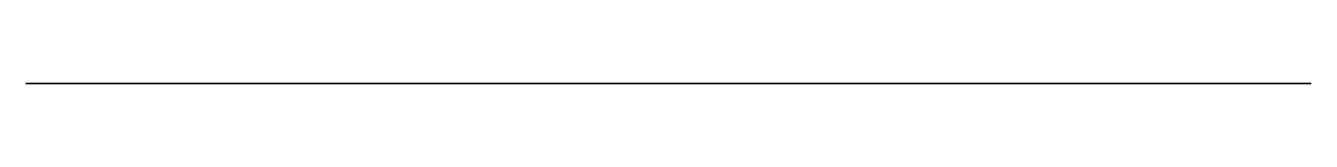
# Model space of a CAD drawing. Header units: millimetres. Extents: x 523.9 to 598.9, y 181.9 to 181.9.
import ezdxf

# ---------------------------------------------------------------- set-up
doc = ezdxf.new("R2010")
doc.units = ezdxf.units.MM

msp = doc.modelspace()

# ---------------------------------------------------------------- linework, layer by layer
at = {"extrusion": (0, -1, 0)}
msp.add_circle((561.381, 172, -181.945), 37.5, dxfattribs=at)

doc.saveas('drawing.dxf')
